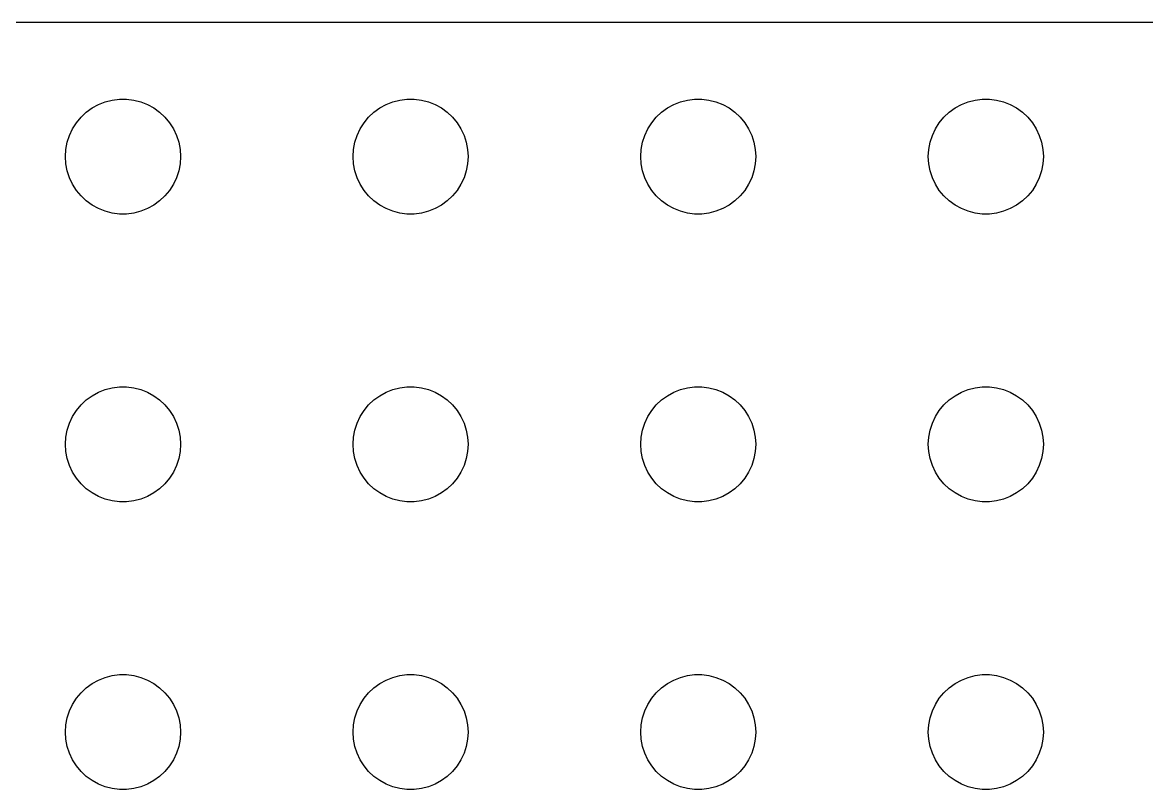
# Model space of a CAD drawing. Header units: metres. Extents: x -112 to 112, y -89 to 89.
# Drawn here: x -5.2 to 53.4, y 49.5 to 89.5 of the extents above; entities that cross this region are included whole.
import ezdxf

# ---------------------------------------------------------------- set-up
doc = ezdxf.new("R2010")
doc.units = ezdxf.units.M

msp = doc.modelspace()

# ---------------------------------------------------------------- linework, layer by layer
for p, q in [((107.314, 89.4901), (-107.314, 89.4901)), ((-1.91226, 84.8115), (-1.60747, 85.033)), ((-1.60747, 85.033), (-1.27733, 85.2145)), ((-1.27733, 85.2145), (-0.92705, 85.3532)), ((-0.92705, 85.3532), (-0.56213, 85.4469)), ((-0.56213, 85.4469), (-0.18837, 85.4941)), ((-0.18837, 85.4941), (0.18837, 85.4941)), ((0.18837, 85.4941), (0.56213, 85.4469)), ((0.56213, 85.4469), (0.92705, 85.3532)), ((0.92705, 85.3532), (1.27733, 85.2145)), ((1.27733, 85.2145), (1.60747, 85.033)), ((1.60747, 85.033), (1.91226, 84.8115)), ((13.0877, 84.8115), (13.3925, 85.033)), ((13.3925, 85.033), (13.7227, 85.2145)), ((13.7227, 85.2145), (14.0729, 85.3532)), ((14.0729, 85.3532), (14.4379, 85.4469)), ((14.4379, 85.4469), (14.8116, 85.4941)), ((14.8116, 85.4941), (15.1884, 85.4941)), ((15.1884, 85.4941), (15.5621, 85.4469)), ((15.5621, 85.4469), (15.927, 85.3532)), ((15.927, 85.3532), (16.2773, 85.2145)), ((16.2773, 85.2145), (16.6075, 85.033)), ((16.6075, 85.033), (16.9123, 84.8115)), ((28.0877, 84.8115), (28.3925, 85.033)), ((28.3925, 85.033), (28.7227, 85.2145)), ((28.7227, 85.2145), (29.0729, 85.3532)), ((29.0729, 85.3532), (29.4379, 85.4469)), ((29.4379, 85.4469), (29.8116, 85.4941)), ((29.8116, 85.4941), (30.1884, 85.4941)), ((30.1884, 85.4941), (30.5621, 85.4469)), ((30.5621, 85.4469), (30.927, 85.3532)), ((30.927, 85.3532), (31.2773, 85.2145)), ((31.2773, 85.2145), (31.6075, 85.033)), ((31.6075, 85.033), (31.9123, 84.8115)), ((43.0877, 84.8115), (43.3925, 85.033)), ((43.3925, 85.033), (43.7227, 85.2145)), ((43.7227, 85.2145), (44.0729, 85.3532)), ((44.0729, 85.3532), (44.4379, 85.4469)), ((44.4379, 85.4469), (44.8116, 85.4941)), ((44.8116, 85.4941), (45.1884, 85.4941)), ((45.1884, 85.4941), (45.5621, 85.4469)), ((45.5621, 85.4469), (45.927, 85.3532)), ((45.927, 85.3532), (46.2773, 85.2145)), ((46.2773, 85.2145), (46.6075, 85.033)), ((46.6075, 85.033), (46.9123, 84.8115)), ((-2.42705, 84.2634), (-2.1869, 84.5536)), ((-2.1869, 84.5536), (-1.91226, 84.8115)), ((1.91226, 84.8115), (2.1869, 84.5536)), ((2.1869, 84.5536), (2.42705, 84.2634)), ((12.5729, 84.2634), (12.8131, 84.5536)), ((12.8131, 84.5536), (13.0877, 84.8115)), ((16.9123, 84.8115), (17.1869, 84.5536)), ((17.1869, 84.5536), (17.427, 84.2634)), ((27.5729, 84.2634), (27.8131, 84.5536)), ((27.8131, 84.5536), (28.0877, 84.8115)), ((31.9123, 84.8115), (32.1869, 84.5536)), ((32.1869, 84.5536), (32.427, 84.2634)), ((42.5729, 84.2634), (42.8131, 84.5536)), ((42.8131, 84.5536), (43.0877, 84.8115)), ((46.9123, 84.8115), (47.1869, 84.5536)), ((47.1869, 84.5536), (47.427, 84.2634)), ((-2.78932, 83.6044), (-2.62891, 83.9453)), ((-2.62891, 83.9453), (-2.42705, 84.2634)), ((2.42705, 84.2634), (2.62891, 83.9453)), ((2.62891, 83.9453), (2.78932, 83.6044)), ((12.2107, 83.6044), (12.3711, 83.9453)), ((12.3711, 83.9453), (12.5729, 84.2634)), ((17.427, 84.2634), (17.6289, 83.9453)), ((17.6289, 83.9453), (17.7893, 83.6044)), ((27.2107, 83.6044), (27.3711, 83.9453)), ((27.3711, 83.9453), (27.5729, 84.2634)), ((32.427, 84.2634), (32.6289, 83.9453)), ((32.6289, 83.9453), (32.7893, 83.6044)), ((42.2107, 83.6044), (42.3711, 83.9453)), ((42.3711, 83.9453), (42.5729, 84.2634)), ((47.427, 84.2634), (47.6289, 83.9453)), ((47.6289, 83.9453), (47.7893, 83.6044)), ((-2.97633, 82.876), (-2.90575, 83.2461)), ((-2.90575, 83.2461), (-2.78932, 83.6044)), ((2.78932, 83.6044), (2.90575, 83.2461)), ((2.90575, 83.2461), (2.97633, 82.876)), ((12.0237, 82.876), (12.0942, 83.2461)), ((12.0942, 83.2461), (12.2107, 83.6044)), ((17.7893, 83.6044), (17.9057, 83.2461)), ((17.9057, 83.2461), (17.9763, 82.876)), ((27.0237, 82.876), (27.0942, 83.2461)), ((27.0942, 83.2461), (27.2107, 83.6044)), ((32.7893, 83.6044), (32.9057, 83.2461)), ((32.9057, 83.2461), (32.9763, 82.876)), ((42.0237, 82.876), (42.0942, 83.2461)), ((42.0942, 83.2461), (42.2107, 83.6044)), ((47.7893, 83.6044), (47.9057, 83.2461)), ((47.9057, 83.2461), (47.9763, 82.876)), ((-3, 82.5), (-2.97633, 82.876)), ((2.97633, 82.876), (3, 82.5)), ((12, 82.5), (12.0237, 82.876)), ((17.9763, 82.876), (18, 82.5)), ((27, 82.5), (27.0237, 82.876)), ((32.9763, 82.876), (33, 82.5)), ((42, 82.5), (42.0237, 82.876)), ((47.9763, 82.876), (48, 82.5)), ((-2.97633, 82.124), (-3, 82.5)), ((-2.90575, 81.7539), (-2.97633, 82.124)), ((2.97633, 82.124), (2.90575, 81.7539)), ((3, 82.5), (2.97633, 82.124)), ((12.0237, 82.124), (12, 82.5)), ((12.0942, 81.7539), (12.0237, 82.124)), ((17.9763, 82.124), (17.9057, 81.7539)), ((18, 82.5), (17.9763, 82.124)), ((27.0237, 82.124), (27, 82.5)), ((27.0942, 81.7539), (27.0237, 82.124)), ((32.9763, 82.124), (32.9057, 81.7539)), ((33, 82.5), (32.9763, 82.124)), ((42.0237, 82.124), (42, 82.5)), ((42.0942, 81.7539), (42.0237, 82.124)), ((47.9763, 82.124), (47.9057, 81.7539)), ((48, 82.5), (47.9763, 82.124)), ((-2.78932, 81.3956), (-2.90575, 81.7539)), ((2.90575, 81.7539), (2.78932, 81.3956)), ((12.2107, 81.3956), (12.0942, 81.7539)), ((17.9057, 81.7539), (17.7893, 81.3956)), ((27.2107, 81.3956), (27.0942, 81.7539)), ((32.9057, 81.7539), (32.7893, 81.3956)), ((42.2107, 81.3956), (42.0942, 81.7539)), ((47.9057, 81.7539), (47.7893, 81.3956)), ((-2.62891, 81.0547), (-2.78932, 81.3956)), ((-2.42705, 80.7366), (-2.62891, 81.0547)), ((2.62891, 81.0547), (2.42705, 80.7366)), ((2.78932, 81.3956), (2.62891, 81.0547)), ((12.3711, 81.0547), (12.2107, 81.3956)), ((12.5729, 80.7366), (12.3711, 81.0547)), ((17.6289, 81.0547), (17.427, 80.7366)), ((17.7893, 81.3956), (17.6289, 81.0547)), ((27.3711, 81.0547), (27.2107, 81.3956)), ((27.5729, 80.7366), (27.3711, 81.0547)), ((32.6289, 81.0547), (32.427, 80.7366)), ((32.7893, 81.3956), (32.6289, 81.0547)), ((42.3711, 81.0547), (42.2107, 81.3956)), ((42.5729, 80.7366), (42.3711, 81.0547)), ((47.6289, 81.0547), (47.427, 80.7366)), ((47.7893, 81.3956), (47.6289, 81.0547)), ((-2.1869, 80.4464), (-2.42705, 80.7366)), ((-1.91226, 80.1885), (-2.1869, 80.4464)), ((2.1869, 80.4464), (1.91226, 80.1885)), ((2.42705, 80.7366), (2.1869, 80.4464)), ((12.8131, 80.4464), (12.5729, 80.7366)), ((13.0877, 80.1885), (12.8131, 80.4464)), ((17.1869, 80.4464), (16.9123, 80.1885)), ((17.427, 80.7366), (17.1869, 80.4464)), ((27.8131, 80.4464), (27.5729, 80.7366)), ((28.0877, 80.1885), (27.8131, 80.4464)), ((32.1869, 80.4464), (31.9123, 80.1885)), ((32.427, 80.7366), (32.1869, 80.4464)), ((42.8131, 80.4464), (42.5729, 80.7366)), ((43.0877, 80.1885), (42.8131, 80.4464)), ((47.1869, 80.4464), (46.9123, 80.1885)), ((47.427, 80.7366), (47.1869, 80.4464)), ((-1.60747, 79.967), (-1.91226, 80.1885)), ((-1.27733, 79.7855), (-1.60747, 79.967)), ((-0.92705, 79.6468), (-1.27733, 79.7855)), ((1.27733, 79.7855), (0.92705, 79.6468)), ((1.60747, 79.967), (1.27733, 79.7855)), ((1.91226, 80.1885), (1.60747, 79.967)), ((13.3925, 79.967), (13.0877, 80.1885)), ((13.7227, 79.7855), (13.3925, 79.967)), ((14.0729, 79.6468), (13.7227, 79.7855)), ((16.2773, 79.7855), (15.927, 79.6468)), ((16.6075, 79.967), (16.2773, 79.7855)), ((16.9123, 80.1885), (16.6075, 79.967)), ((28.3925, 79.967), (28.0877, 80.1885)), ((28.7227, 79.7855), (28.3925, 79.967)), ((29.0729, 79.6468), (28.7227, 79.7855)), ((31.2773, 79.7855), (30.927, 79.6468)), ((31.6075, 79.967), (31.2773, 79.7855)), ((31.9123, 80.1885), (31.6075, 79.967)), ((43.3925, 79.967), (43.0877, 80.1885)), ((43.7227, 79.7855), (43.3925, 79.967)), ((44.0729, 79.6468), (43.7227, 79.7855)), ((46.2773, 79.7855), (45.927, 79.6468)), ((46.6075, 79.967), (46.2773, 79.7855)), ((46.9123, 80.1885), (46.6075, 79.967)), ((-0.56213, 79.5531), (-0.92705, 79.6468)), ((-0.18837, 79.5059), (-0.56213, 79.5531)), ((0.18837, 79.5059), (-0.18837, 79.5059)), ((0.56213, 79.5531), (0.18837, 79.5059)), ((0.92705, 79.6468), (0.56213, 79.5531)), ((14.4379, 79.5531), (14.0729, 79.6468)), ((14.8116, 79.5059), (14.4379, 79.5531)), ((15.1884, 79.5059), (14.8116, 79.5059)), ((15.5621, 79.5531), (15.1884, 79.5059)), ((15.927, 79.6468), (15.5621, 79.5531)), ((29.4379, 79.5531), (29.0729, 79.6468)), ((29.8116, 79.5059), (29.4379, 79.5531)), ((30.1884, 79.5059), (29.8116, 79.5059)), ((30.5621, 79.5531), (30.1884, 79.5059)), ((30.927, 79.6468), (30.5621, 79.5531)), ((44.4379, 79.5531), (44.0729, 79.6468)), ((44.8116, 79.5059), (44.4379, 79.5531)), ((45.1884, 79.5059), (44.8116, 79.5059)), ((45.5621, 79.5531), (45.1884, 79.5059)), ((45.927, 79.6468), (45.5621, 79.5531)), ((-1.27733, 70.2145), (-0.92705, 70.3532)), ((-0.92705, 70.3532), (-0.56213, 70.4469)), ((-0.56213, 70.4469), (-0.18837, 70.4941)), ((-0.18837, 70.4941), (0.18837, 70.4941)), ((0.18837, 70.4941), (0.56213, 70.4469)), ((0.56213, 70.4469), (0.92705, 70.3532)), ((0.92705, 70.3532), (1.27733, 70.2145)), ((13.7227, 70.2145), (14.0729, 70.3532)), ((14.0729, 70.3532), (14.4379, 70.4469)), ((14.4379, 70.4469), (14.8116, 70.4941)), ((14.8116, 70.4941), (15.1884, 70.4941)), ((15.1884, 70.4941), (15.5621, 70.4469)), ((15.5621, 70.4469), (15.927, 70.3532)), ((15.927, 70.3532), (16.2773, 70.2145)), ((28.7227, 70.2145), (29.0729, 70.3532)), ((29.0729, 70.3532), (29.4379, 70.4469)), ((29.4379, 70.4469), (29.8116, 70.4941)), ((29.8116, 70.4941), (30.1884, 70.4941)), ((30.1884, 70.4941), (30.5621, 70.4469)), ((30.5621, 70.4469), (30.927, 70.3532)), ((30.927, 70.3532), (31.2773, 70.2145)), ((43.7227, 70.2145), (44.0729, 70.3532)), ((44.0729, 70.3532), (44.4379, 70.4469)), ((44.4379, 70.4469), (44.8116, 70.4941)), ((44.8116, 70.4941), (45.1884, 70.4941)), ((45.1884, 70.4941), (45.5621, 70.4469)), ((45.5621, 70.4469), (45.927, 70.3532)), ((45.927, 70.3532), (46.2773, 70.2145)), ((-2.1869, 69.5536), (-1.91226, 69.8115)), ((-1.91226, 69.8115), (-1.60747, 70.033)), ((-1.60747, 70.033), (-1.27733, 70.2145)), ((1.27733, 70.2145), (1.60747, 70.033)), ((1.60747, 70.033), (1.91226, 69.8115)), ((1.91226, 69.8115), (2.1869, 69.5536)), ((12.8131, 69.5536), (13.0877, 69.8115)), ((13.0877, 69.8115), (13.3925, 70.033)), ((13.3925, 70.033), (13.7227, 70.2145)), ((16.2773, 70.2145), (16.6075, 70.033)), ((16.6075, 70.033), (16.9123, 69.8115)), ((16.9123, 69.8115), (17.1869, 69.5536)), ((27.8131, 69.5536), (28.0877, 69.8115)), ((28.0877, 69.8115), (28.3925, 70.033)), ((28.3925, 70.033), (28.7227, 70.2145)), ((31.2773, 70.2145), (31.6075, 70.033)), ((31.6075, 70.033), (31.9123, 69.8115)), ((31.9123, 69.8115), (32.1869, 69.5536)), ((42.8131, 69.5536), (43.0877, 69.8115)), ((43.0877, 69.8115), (43.3925, 70.033)), ((43.3925, 70.033), (43.7227, 70.2145)), ((46.2773, 70.2145), (46.6075, 70.033)), ((46.6075, 70.033), (46.9123, 69.8115)), ((46.9123, 69.8115), (47.1869, 69.5536)), ((-2.62891, 68.9453), (-2.42705, 69.2634)), ((-2.42705, 69.2634), (-2.1869, 69.5536)), ((2.1869, 69.5536), (2.42705, 69.2634)), ((2.42705, 69.2634), (2.62891, 68.9453)), ((12.3711, 68.9453), (12.5729, 69.2634)), ((12.5729, 69.2634), (12.8131, 69.5536)), ((17.1869, 69.5536), (17.427, 69.2634)), ((17.427, 69.2634), (17.6289, 68.9453)), ((27.3711, 68.9453), (27.5729, 69.2634)), ((27.5729, 69.2634), (27.8131, 69.5536)), ((32.1869, 69.5536), (32.427, 69.2634)), ((32.427, 69.2634), (32.6289, 68.9453)), ((42.3711, 68.9453), (42.5729, 69.2634)), ((42.5729, 69.2634), (42.8131, 69.5536)), ((47.1869, 69.5536), (47.427, 69.2634)), ((47.427, 69.2634), (47.6289, 68.9453)), ((-2.90575, 68.2461), (-2.78932, 68.6044)), ((-2.78932, 68.6044), (-2.62891, 68.9453)), ((2.62891, 68.9453), (2.78932, 68.6044)), ((2.78932, 68.6044), (2.90575, 68.2461)), ((12.0942, 68.2461), (12.2107, 68.6044)), ((12.2107, 68.6044), (12.3711, 68.9453)), ((17.6289, 68.9453), (17.7893, 68.6044)), ((17.7893, 68.6044), (17.9057, 68.2461)), ((27.0942, 68.2461), (27.2107, 68.6044)), ((27.2107, 68.6044), (27.3711, 68.9453)), ((32.6289, 68.9453), (32.7893, 68.6044)), ((32.7893, 68.6044), (32.9057, 68.2461)), ((42.0942, 68.2461), (42.2107, 68.6044)), ((42.2107, 68.6044), (42.3711, 68.9453)), ((47.6289, 68.9453), (47.7893, 68.6044)), ((47.7893, 68.6044), (47.9057, 68.2461)), ((-2.97633, 67.876), (-2.90575, 68.2461)), ((2.90575, 68.2461), (2.97633, 67.876)), ((12.0237, 67.876), (12.0942, 68.2461)), ((17.9057, 68.2461), (17.9763, 67.876)), ((27.0237, 67.876), (27.0942, 68.2461)), ((32.9057, 68.2461), (32.9763, 67.876)), ((42.0237, 67.876), (42.0942, 68.2461)), ((47.9057, 68.2461), (47.9763, 67.876)), ((-3, 67.5), (-2.97633, 67.876)), ((-2.97633, 67.124), (-3, 67.5)), ((2.97633, 67.876), (3, 67.5)), ((3, 67.5), (2.97633, 67.124)), ((12, 67.5), (12.0237, 67.876)), ((12.0237, 67.124), (12, 67.5)), ((17.9763, 67.876), (18, 67.5)), ((18, 67.5), (17.9763, 67.124)), ((27, 67.5), (27.0237, 67.876)), ((27.0237, 67.124), (27, 67.5)), ((32.9763, 67.876), (33, 67.5)), ((33, 67.5), (32.9763, 67.124)), ((42, 67.5), (42.0237, 67.876)), ((42.0237, 67.124), (42, 67.5)), ((47.9763, 67.876), (48, 67.5)), ((48, 67.5), (47.9763, 67.124)), ((-2.90575, 66.7539), (-2.97633, 67.124)), ((2.97633, 67.124), (2.90575, 66.7539)), ((12.0942, 66.7539), (12.0237, 67.124)), ((17.9763, 67.124), (17.9057, 66.7539)), ((27.0942, 66.7539), (27.0237, 67.124)), ((32.9763, 67.124), (32.9057, 66.7539)), ((42.0942, 66.7539), (42.0237, 67.124)), ((47.9763, 67.124), (47.9057, 66.7539)), ((-2.78932, 66.3956), (-2.90575, 66.7539)), ((-2.62891, 66.0547), (-2.78932, 66.3956)), ((2.78932, 66.3956), (2.62891, 66.0547)), ((2.90575, 66.7539), (2.78932, 66.3956)), ((12.2107, 66.3956), (12.0942, 66.7539)), ((12.3711, 66.0547), (12.2107, 66.3956)), ((17.7893, 66.3956), (17.6289, 66.0547)), ((17.9057, 66.7539), (17.7893, 66.3956)), ((27.2107, 66.3956), (27.0942, 66.7539)), ((27.3711, 66.0547), (27.2107, 66.3956)), ((32.7893, 66.3956), (32.6289, 66.0547)), ((32.9057, 66.7539), (32.7893, 66.3956)), ((42.2107, 66.3956), (42.0942, 66.7539)), ((42.3711, 66.0547), (42.2107, 66.3956)), ((47.7893, 66.3956), (47.6289, 66.0547)), ((47.9057, 66.7539), (47.7893, 66.3956)), ((-2.42705, 65.7366), (-2.62891, 66.0547)), ((-2.1869, 65.4464), (-2.42705, 65.7366)), ((2.42705, 65.7366), (2.1869, 65.4464)), ((2.62891, 66.0547), (2.42705, 65.7366)), ((12.5729, 65.7366), (12.3711, 66.0547)), ((12.8131, 65.4464), (12.5729, 65.7366)), ((17.427, 65.7366), (17.1869, 65.4464)), ((17.6289, 66.0547), (17.427, 65.7366)), ((27.5729, 65.7366), (27.3711, 66.0547)), ((27.8131, 65.4464), (27.5729, 65.7366)), ((32.427, 65.7366), (32.1869, 65.4464)), ((32.6289, 66.0547), (32.427, 65.7366)), ((42.5729, 65.7366), (42.3711, 66.0547)), ((42.8131, 65.4464), (42.5729, 65.7366)), ((47.427, 65.7366), (47.1869, 65.4464)), ((47.6289, 66.0547), (47.427, 65.7366)), ((-1.91226, 65.1885), (-2.1869, 65.4464)), ((-1.60747, 64.967), (-1.91226, 65.1885)), ((1.91226, 65.1885), (1.60747, 64.967)), ((2.1869, 65.4464), (1.91226, 65.1885)), ((13.0877, 65.1885), (12.8131, 65.4464)), ((13.3925, 64.967), (13.0877, 65.1885)), ((16.9123, 65.1885), (16.6075, 64.967)), ((17.1869, 65.4464), (16.9123, 65.1885)), ((28.0877, 65.1885), (27.8131, 65.4464)), ((28.3925, 64.967), (28.0877, 65.1885)), ((31.9123, 65.1885), (31.6075, 64.967)), ((32.1869, 65.4464), (31.9123, 65.1885)), ((43.0877, 65.1885), (42.8131, 65.4464)), ((43.3925, 64.967), (43.0877, 65.1885)), ((46.9123, 65.1885), (46.6075, 64.967)), ((47.1869, 65.4464), (46.9123, 65.1885)), ((-1.27733, 64.7855), (-1.60747, 64.967)), ((-0.92705, 64.6468), (-1.27733, 64.7855)), ((-0.56213, 64.5531), (-0.92705, 64.6468)), ((-0.18837, 64.5059), (-0.56213, 64.5531)), ((0.18837, 64.5059), (-0.18837, 64.5059)), ((0.56213, 64.5531), (0.18837, 64.5059)), ((0.92705, 64.6468), (0.56213, 64.5531)), ((1.27733, 64.7855), (0.92705, 64.6468)), ((1.60747, 64.967), (1.27733, 64.7855)), ((13.7227, 64.7855), (13.3925, 64.967)), ((14.0729, 64.6468), (13.7227, 64.7855)), ((14.4379, 64.5531), (14.0729, 64.6468)), ((14.8116, 64.5059), (14.4379, 64.5531)), ((15.1884, 64.5059), (14.8116, 64.5059)), ((15.5621, 64.5531), (15.1884, 64.5059)), ((15.927, 64.6468), (15.5621, 64.5531)), ((16.2773, 64.7855), (15.927, 64.6468)), ((16.6075, 64.967), (16.2773, 64.7855)), ((28.7227, 64.7855), (28.3925, 64.967)), ((29.0729, 64.6468), (28.7227, 64.7855)), ((29.4379, 64.5531), (29.0729, 64.6468)), ((29.8116, 64.5059), (29.4379, 64.5531)), ((30.1884, 64.5059), (29.8116, 64.5059)), ((30.5621, 64.5531), (30.1884, 64.5059)), ((30.927, 64.6468), (30.5621, 64.5531)), ((31.2773, 64.7855), (30.927, 64.6468)), ((31.6075, 64.967), (31.2773, 64.7855)), ((43.7227, 64.7855), (43.3925, 64.967)), ((44.0729, 64.6468), (43.7227, 64.7855)), ((44.4379, 64.5531), (44.0729, 64.6468)), ((44.8116, 64.5059), (44.4379, 64.5531)), ((45.1884, 64.5059), (44.8116, 64.5059)), ((45.5621, 64.5531), (45.1884, 64.5059)), ((45.927, 64.6468), (45.5621, 64.5531)), ((46.2773, 64.7855), (45.927, 64.6468)), ((46.6075, 64.967), (46.2773, 64.7855)), ((-1.60747, 55.033), (-1.27733, 55.2145)), ((-1.27733, 55.2145), (-0.92705, 55.3532)), ((-0.92705, 55.3532), (-0.56213, 55.4469)), ((-0.56213, 55.4469), (-0.18837, 55.4941)), ((-0.18837, 55.4941), (0.18837, 55.4941)), ((0.18837, 55.4941), (0.56213, 55.4469)), ((0.56213, 55.4469), (0.92705, 55.3532)), ((0.92705, 55.3532), (1.27733, 55.2145)), ((1.27733, 55.2145), (1.60747, 55.033)), ((13.3925, 55.033), (13.7227, 55.2145)), ((13.7227, 55.2145), (14.0729, 55.3532)), ((14.0729, 55.3532), (14.4379, 55.4469)), ((14.4379, 55.4469), (14.8116, 55.4941)), ((14.8116, 55.4941), (15.1884, 55.4941)), ((15.1884, 55.4941), (15.5621, 55.4469)), ((15.5621, 55.4469), (15.927, 55.3532)), ((15.927, 55.3532), (16.2773, 55.2145)), ((16.2773, 55.2145), (16.6075, 55.033)), ((28.3925, 55.033), (28.7227, 55.2145)), ((28.7227, 55.2145), (29.0729, 55.3532)), ((29.0729, 55.3532), (29.4379, 55.4469)), ((29.4379, 55.4469), (29.8116, 55.4941)), ((29.8116, 55.4941), (30.1884, 55.4941)), ((30.1884, 55.4941), (30.5621, 55.4469)), ((30.5621, 55.4469), (30.927, 55.3532)), ((30.927, 55.3532), (31.2773, 55.2145)), ((31.2773, 55.2145), (31.6075, 55.033)), ((43.3925, 55.033), (43.7227, 55.2145)), ((43.7227, 55.2145), (44.0729, 55.3532)), ((44.0729, 55.3532), (44.4379, 55.4469)), ((44.4379, 55.4469), (44.8116, 55.4941)), ((44.8116, 55.4941), (45.1884, 55.4941)), ((45.1884, 55.4941), (45.5621, 55.4469)), ((45.5621, 55.4469), (45.927, 55.3532)), ((45.927, 55.3532), (46.2773, 55.2145)), ((46.2773, 55.2145), (46.6075, 55.033)), ((-2.42705, 54.2634), (-2.1869, 54.5536)), ((-2.1869, 54.5536), (-1.91226, 54.8115)), ((-1.91226, 54.8115), (-1.60747, 55.033)), ((1.60747, 55.033), (1.91226, 54.8115)), ((1.91226, 54.8115), (2.1869, 54.5536)), ((2.1869, 54.5536), (2.42705, 54.2634)), ((12.5729, 54.2634), (12.8131, 54.5536)), ((12.8131, 54.5536), (13.0877, 54.8115)), ((13.0877, 54.8115), (13.3925, 55.033)), ((16.6075, 55.033), (16.9123, 54.8115)), ((16.9123, 54.8115), (17.1869, 54.5536)), ((17.1869, 54.5536), (17.427, 54.2634)), ((27.5729, 54.2634), (27.8131, 54.5536)), ((27.8131, 54.5536), (28.0877, 54.8115)), ((28.0877, 54.8115), (28.3925, 55.033)), ((31.6075, 55.033), (31.9123, 54.8115)), ((31.9123, 54.8115), (32.1869, 54.5536)), ((32.1869, 54.5536), (32.427, 54.2634)), ((42.5729, 54.2634), (42.8131, 54.5536)), ((42.8131, 54.5536), (43.0877, 54.8115)), ((43.0877, 54.8115), (43.3925, 55.033)), ((46.6075, 55.033), (46.9123, 54.8115)), ((46.9123, 54.8115), (47.1869, 54.5536)), ((47.1869, 54.5536), (47.427, 54.2634)), ((-2.78932, 53.6044), (-2.62891, 53.9453)), ((-2.62891, 53.9453), (-2.42705, 54.2634)), ((2.42705, 54.2634), (2.62891, 53.9453)), ((2.62891, 53.9453), (2.78932, 53.6044)), ((12.2107, 53.6044), (12.3711, 53.9453)), ((12.3711, 53.9453), (12.5729, 54.2634)), ((17.427, 54.2634), (17.6289, 53.9453)), ((17.6289, 53.9453), (17.7893, 53.6044)), ((27.2107, 53.6044), (27.3711, 53.9453)), ((27.3711, 53.9453), (27.5729, 54.2634)), ((32.427, 54.2634), (32.6289, 53.9453)), ((32.6289, 53.9453), (32.7893, 53.6044)), ((42.2107, 53.6044), (42.3711, 53.9453)), ((42.3711, 53.9453), (42.5729, 54.2634)), ((47.427, 54.2634), (47.6289, 53.9453)), ((47.6289, 53.9453), (47.7893, 53.6044)), ((-2.90575, 53.2461), (-2.78932, 53.6044)), ((2.78932, 53.6044), (2.90575, 53.2461)), ((12.0942, 53.2461), (12.2107, 53.6044)), ((17.7893, 53.6044), (17.9057, 53.2461)), ((27.0942, 53.2461), (27.2107, 53.6044)), ((32.7893, 53.6044), (32.9057, 53.2461)), ((42.0942, 53.2461), (42.2107, 53.6044)), ((47.7893, 53.6044), (47.9057, 53.2461)), ((-3, 52.5), (-2.97633, 52.876)), ((-2.97633, 52.876), (-2.90575, 53.2461)), ((2.90575, 53.2461), (2.97633, 52.876)), ((2.97633, 52.876), (3, 52.5)), ((12, 52.5), (12.0237, 52.876)), ((12.0237, 52.876), (12.0942, 53.2461)), ((17.9057, 53.2461), (17.9763, 52.876)), ((17.9763, 52.876), (18, 52.5)), ((27, 52.5), (27.0237, 52.876)), ((27.0237, 52.876), (27.0942, 53.2461)), ((32.9057, 53.2461), (32.9763, 52.876)), ((32.9763, 52.876), (33, 52.5)), ((42, 52.5), (42.0237, 52.876)), ((42.0237, 52.876), (42.0942, 53.2461)), ((47.9057, 53.2461), (47.9763, 52.876)), ((47.9763, 52.876), (48, 52.5)), ((-2.97633, 52.124), (-3, 52.5)), ((3, 52.5), (2.97633, 52.124)), ((12.0237, 52.124), (12, 52.5)), ((18, 52.5), (17.9763, 52.124)), ((27.0237, 52.124), (27, 52.5)), ((33, 52.5), (32.9763, 52.124)), ((42.0237, 52.124), (42, 52.5)), ((48, 52.5), (47.9763, 52.124)), ((-2.90575, 51.7539), (-2.97633, 52.124)), ((-2.78932, 51.3956), (-2.90575, 51.7539)), ((2.90575, 51.7539), (2.78932, 51.3956)), ((2.97633, 52.124), (2.90575, 51.7539)), ((12.0942, 51.7539), (12.0237, 52.124)), ((12.2107, 51.3956), (12.0942, 51.7539)), ((17.9057, 51.7539), (17.7893, 51.3956)), ((17.9763, 52.124), (17.9057, 51.7539)), ((27.0942, 51.7539), (27.0237, 52.124)), ((27.2107, 51.3956), (27.0942, 51.7539)), ((32.9057, 51.7539), (32.7893, 51.3956)), ((32.9763, 52.124), (32.9057, 51.7539)), ((42.0942, 51.7539), (42.0237, 52.124)), ((42.2107, 51.3956), (42.0942, 51.7539)), ((47.9057, 51.7539), (47.7893, 51.3956)), ((47.9763, 52.124), (47.9057, 51.7539)), ((-2.62891, 51.0547), (-2.78932, 51.3956)), ((-2.42705, 50.7366), (-2.62891, 51.0547)), ((2.62891, 51.0547), (2.42705, 50.7366)), ((2.78932, 51.3956), (2.62891, 51.0547)), ((12.3711, 51.0547), (12.2107, 51.3956)), ((12.5729, 50.7366), (12.3711, 51.0547)), ((17.6289, 51.0547), (17.427, 50.7366)), ((17.7893, 51.3956), (17.6289, 51.0547)), ((27.3711, 51.0547), (27.2107, 51.3956)), ((27.5729, 50.7366), (27.3711, 51.0547)), ((32.6289, 51.0547), (32.427, 50.7366)), ((32.7893, 51.3956), (32.6289, 51.0547)), ((42.3711, 51.0547), (42.2107, 51.3956)), ((42.5729, 50.7366), (42.3711, 51.0547)), ((47.6289, 51.0547), (47.427, 50.7366)), ((47.7893, 51.3956), (47.6289, 51.0547)), ((-2.1869, 50.4464), (-2.42705, 50.7366)), ((-1.91226, 50.1885), (-2.1869, 50.4464)), ((2.1869, 50.4464), (1.91226, 50.1885)), ((2.42705, 50.7366), (2.1869, 50.4464)), ((12.8131, 50.4464), (12.5729, 50.7366)), ((13.0877, 50.1885), (12.8131, 50.4464)), ((17.1869, 50.4464), (16.9123, 50.1885)), ((17.427, 50.7366), (17.1869, 50.4464)), ((27.8131, 50.4464), (27.5729, 50.7366)), ((28.0877, 50.1885), (27.8131, 50.4464)), ((32.1869, 50.4464), (31.9123, 50.1885)), ((32.427, 50.7366), (32.1869, 50.4464)), ((42.8131, 50.4464), (42.5729, 50.7366)), ((43.0877, 50.1885), (42.8131, 50.4464)), ((47.1869, 50.4464), (46.9123, 50.1885)), ((47.427, 50.7366), (47.1869, 50.4464)), ((-1.60747, 49.967), (-1.91226, 50.1885)), ((-1.27733, 49.7855), (-1.60747, 49.967)), ((1.60747, 49.967), (1.27733, 49.7855)), ((1.91226, 50.1885), (1.60747, 49.967)), ((13.3925, 49.967), (13.0877, 50.1885)), ((13.7227, 49.7855), (13.3925, 49.967)), ((16.6075, 49.967), (16.2773, 49.7855)), ((16.9123, 50.1885), (16.6075, 49.967)), ((28.3925, 49.967), (28.0877, 50.1885)), ((28.7227, 49.7855), (28.3925, 49.967)), ((31.6075, 49.967), (31.2773, 49.7855)), ((31.9123, 50.1885), (31.6075, 49.967)), ((43.3925, 49.967), (43.0877, 50.1885)), ((43.7227, 49.7855), (43.3925, 49.967)), ((46.6075, 49.967), (46.2773, 49.7855)), ((46.9123, 50.1885), (46.6075, 49.967)), ((-0.92705, 49.6468), (-1.27733, 49.7855)), ((-0.56213, 49.5531), (-0.92705, 49.6468)), ((-0.18837, 49.5059), (-0.56213, 49.5531)), ((0.18837, 49.5059), (-0.18837, 49.5059)), ((0.56213, 49.5531), (0.18837, 49.5059)), ((0.92705, 49.6468), (0.56213, 49.5531)), ((1.27733, 49.7855), (0.92705, 49.6468)), ((14.0729, 49.6468), (13.7227, 49.7855)), ((14.4379, 49.5531), (14.0729, 49.6468)), ((14.8116, 49.5059), (14.4379, 49.5531)), ((15.1884, 49.5059), (14.8116, 49.5059)), ((15.5621, 49.5531), (15.1884, 49.5059)), ((15.927, 49.6468), (15.5621, 49.5531)), ((16.2773, 49.7855), (15.927, 49.6468)), ((29.0729, 49.6468), (28.7227, 49.7855)), ((29.4379, 49.5531), (29.0729, 49.6468)), ((29.8116, 49.5059), (29.4379, 49.5531)), ((30.1884, 49.5059), (29.8116, 49.5059)), ((30.5621, 49.5531), (30.1884, 49.5059)), ((30.927, 49.6468), (30.5621, 49.5531)), ((31.2773, 49.7855), (30.927, 49.6468)), ((44.0729, 49.6468), (43.7227, 49.7855)), ((44.4379, 49.5531), (44.0729, 49.6468)), ((44.8116, 49.5059), (44.4379, 49.5531)), ((45.1884, 49.5059), (44.8116, 49.5059)), ((45.5621, 49.5531), (45.1884, 49.5059)), ((45.927, 49.6468), (45.5621, 49.5531)), ((46.2773, 49.7855), (45.927, 49.6468))]:
    msp.add_line(p, q)

doc.saveas('drawing.dxf')
